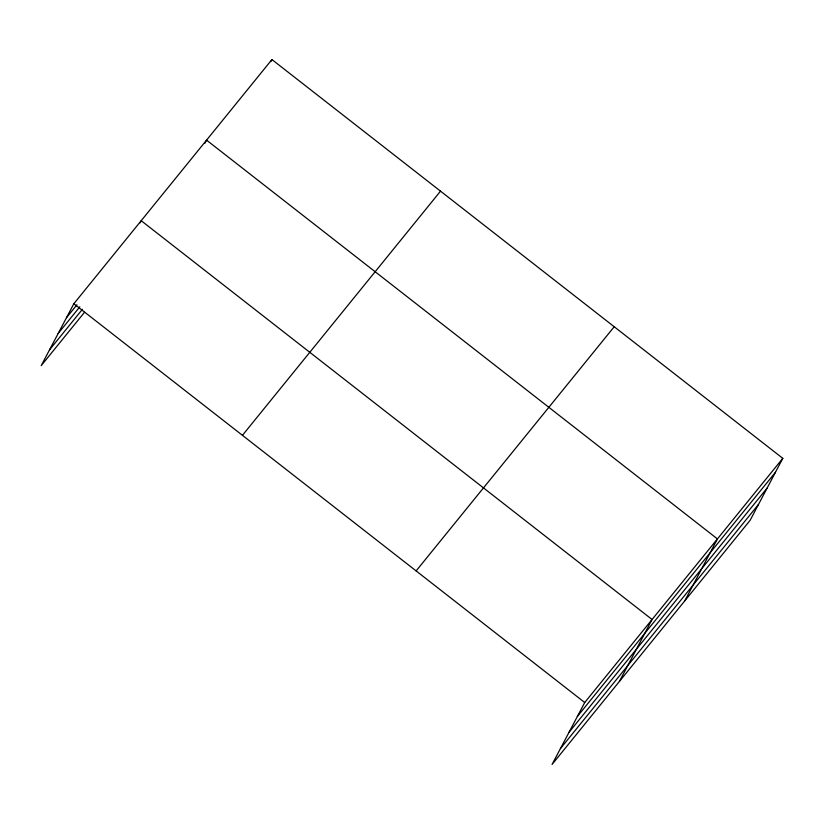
<?xml version="1.0" encoding="UTF-8"?>
<svg xmlns="http://www.w3.org/2000/svg" width="824" height="824" viewBox="0 0 824 824"><rect width="100%" height="100%" fill="white"/><g stroke="black" fill="none" stroke-linecap="round" stroke-linejoin="round"><path stroke-width="1.24" d="M782.8 458.34L584.721 702.522L552.07 764.445L750.149 520.274L782.8 458.34L271.93 59.555L73.851 303.726L41.2 365.66L84.491 312.286M140.07 222.851L141.203 220.708L652.062 619.494L619.411 681.427M204.877 143.345L206.567 140.132L717.436 538.917L684.785 600.851M270.808 61.697L271.93 59.555M66.507 317.662L76.931 304.818M58.154 333.504L79.804 306.816M49.553 349.819L82.421 309.299M242.441 435.329L440.521 191.147M416.13 570.919L614.21 326.737M577.366 716.458L775.456 472.276M569.024 732.289L767.103 488.117M560.413 748.614L758.502 504.432M73.851 303.726L584.721 702.522"/></g></svg>
